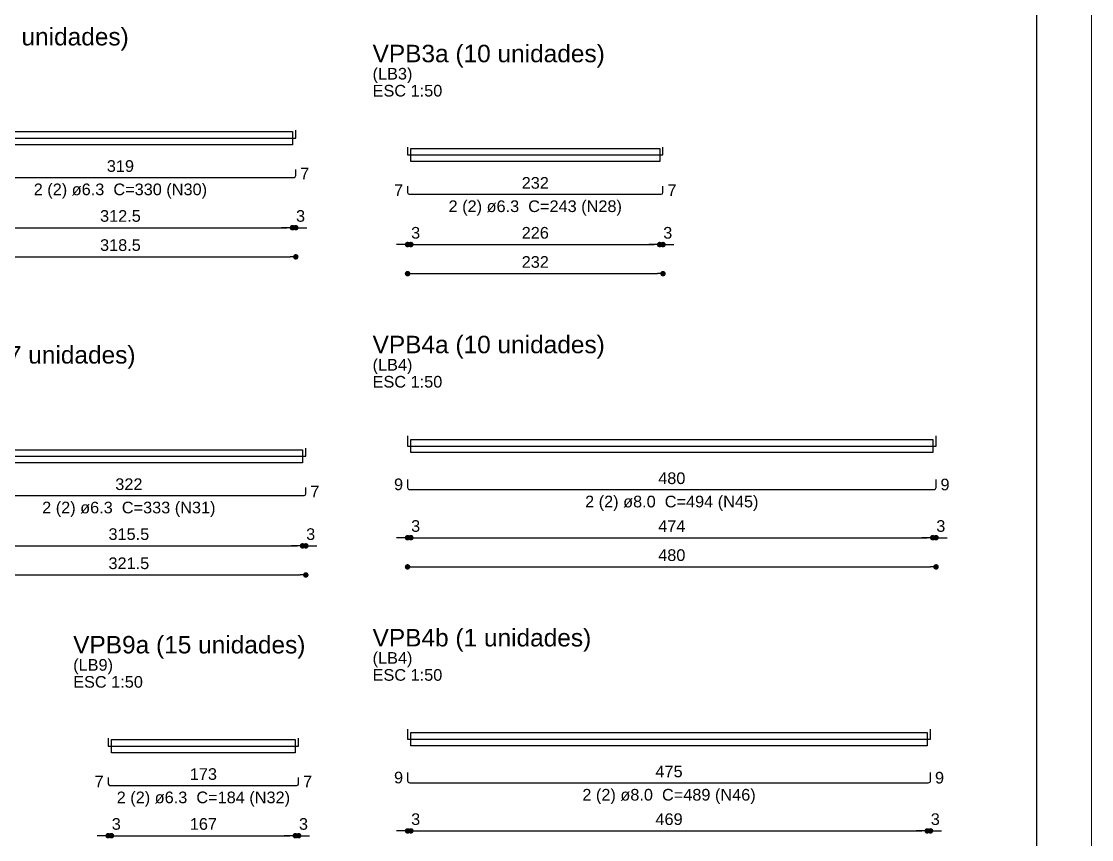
# Model space of a CAD drawing. Header units: millimetres. Extents: x 0 to 84.1, y 0 to 59.4.
# Drawn here: x 64.66 to 84.1, y 14.74 to 29.61 of the extents above; entities that cross this region are included whole.
import ezdxf

# ---------------------------------------------------------------- set-up
doc = ezdxf.new("R2010")
doc.units = ezdxf.units.MM
doc.header["$MEASUREMENT"] = 0
doc.layers.get('0').update_dxf_attribs({"color": 1, "lineweight": 13})
for name, color, linetype, lineweight in [('Descrição da armadura', 2, 'Continuous', 20), ('DT-Forma', 4, 'Continuous', 30), ('DT-Título', 3, 'Continuous', 25), ('FOLHA EXTERNA', 1, 'Continuous', 13), ('Folha_padrão', 3, 'Continuous', 25), ('Textos armaduras', 1, 'Continuous', 13)]:
    doc.layers.add(name, color=color, linetype=linetype, lineweight=lineweight)
doc.layers.add('DT-Armadura positiva', color=170, linetype='Continuous')
doc.layers.add('DT-Cotas', color=12, linetype='Continuous')
doc.styles.add('Arial', font='')
doc.styles.get('Arial').set_extended_font_data('Arial')
doc.dimstyles.new('UM_50.000000', dxfattribs={"dimtxt": 0.18, "dimasz": 0.1, "dimexe": 0.1, "dimexo": 0.2, "dimgap": 0, "dimtad": 1, "dimtih": 1, "dimtoh": 1, "dimdec": 1, "dimlfac": 50, "dimzin": 0, "dimdsep": 46, "dimtxsty": 'Standard', "dimcen": 0.09, "dimdle": 0.1, "dimadec": 1, "dimazin": 2, "dimtfac": 1, "dimtdec": 4, "dimtofl": 0, "dimtmove": 0, "dimatfit": 3, "dimfxl": 1, "dimtolj": 1, "dimarcsym": 0})

# ---------------------------------------------------------------- blocks, each defined once
blk = doc.blocks.new('_Dot')
at = {"color": 0, "linetype": 'ByBlock', "lineweight": -2}
blk.add_line((-0.5, 0), (-1, 0), dxfattribs=at)
at = {"color": 0, "linetype": 'ByBlock', "const_width": 0.5}
blk.add_lwpolyline([(-0.25, 0, 1), (0.25, 0, 1)], format="xyb", close=True, dxfattribs=at)
blk = doc.blocks.new('*D20')
at = {"layer": 'Defpoints', "color": 0}
for p in [(71.674, 25.022), (76.314, 25.022), (76.314, 25.022)]:
    blk.add_point(p, dxfattribs=at)
at = {"layer": 'DT-Cotas', "color": 0, "lineweight": -2}
blk.add_line((71.774, 25.022), (76.214, 25.022), dxfattribs=at)
at = {"layer": 'DT-Cotas', "color": 0, "lineweight": -2, "xscale": 0.1, "yscale": 0.1, "zscale": 0.1, "rotation": 180}
blk.add_blockref('_Dot', (71.674, 25.022), dxfattribs=at)
at = {"layer": 'DT-Cotas', "color": 0, "lineweight": -2, "xscale": 0.1, "yscale": 0.1, "zscale": 0.1}
blk.add_blockref('_Dot', (76.314, 25.022), dxfattribs=at)
at = {"layer": 'DT-Cotas', "insert": (73.994, 25.233), "char_height": 0.2118, "attachment_point": 5, "rotation": 0.0057, "style": 'Arial'}
blk.add_mtext('\\A1;232', dxfattribs=at)
blk = doc.blocks.new('*D21')
at = {"layer": 'Defpoints', "color": 0}
for p in [(71.674, 25.551), (71.734, 25.551), (71.734, 25.551)]:
    blk.add_point(p, dxfattribs=at)
at = {"layer": 'DT-Cotas', "color": 0, "lineweight": -2}
for p, q in [((71.574, 25.551), (71.474, 25.551)), ((71.834, 25.551), (71.934, 25.551))]:
    blk.add_line(p, q, dxfattribs=at)
at = {"layer": 'DT-Cotas', "color": 0, "lineweight": -2, "xscale": 0.1, "yscale": 0.1, "zscale": 0.1}
blk.add_blockref('_Dot', (71.674, 25.551), dxfattribs=at)
at = {"layer": 'DT-Cotas', "color": 0, "lineweight": -2, "xscale": 0.1, "yscale": 0.1, "zscale": 0.1, "rotation": 180}
blk.add_blockref('_Dot', (71.734, 25.551), dxfattribs=at)
at = {"layer": 'DT-Cotas', "insert": (71.821, 25.763), "char_height": 0.2118, "attachment_point": 5, "rotation": 0.0057, "style": 'Arial'}
blk.add_mtext('\\A1;3', dxfattribs=at)
blk = doc.blocks.new('*D22')
at = {"layer": 'Defpoints', "color": 0}
for p in [(71.734, 25.551), (76.254, 25.551), (76.254, 25.551)]:
    blk.add_point(p, dxfattribs=at)
at = {"layer": 'DT-Cotas', "color": 0, "lineweight": -2}
blk.add_line((71.834, 25.551), (76.154, 25.551), dxfattribs=at)
at = {"layer": 'DT-Cotas', "color": 0, "lineweight": -2, "xscale": 0.1, "yscale": 0.1, "zscale": 0.1, "rotation": 180}
blk.add_blockref('_Dot', (71.734, 25.551), dxfattribs=at)
at = {"layer": 'DT-Cotas', "color": 0, "lineweight": -2, "xscale": 0.1, "yscale": 0.1, "zscale": 0.1}
blk.add_blockref('_Dot', (76.254, 25.551), dxfattribs=at)
at = {"layer": 'DT-Cotas', "insert": (73.994, 25.763), "char_height": 0.2118, "attachment_point": 5, "rotation": 0.0057, "style": 'Arial'}
blk.add_mtext('\\A1;226', dxfattribs=at)
blk = doc.blocks.new('*D23')
at = {"layer": 'Defpoints', "color": 0}
for p in [(76.254, 25.551), (76.314, 25.551), (76.314, 25.551)]:
    blk.add_point(p, dxfattribs=at)
at = {"layer": 'DT-Cotas', "color": 0, "lineweight": -2}
for p, q in [((76.154, 25.551), (76.054, 25.551)), ((76.414, 25.551), (76.514, 25.551))]:
    blk.add_line(p, q, dxfattribs=at)
at = {"layer": 'DT-Cotas', "color": 0, "lineweight": -2, "xscale": 0.1, "yscale": 0.1, "zscale": 0.1}
blk.add_blockref('_Dot', (76.254, 25.551), dxfattribs=at)
at = {"layer": 'DT-Cotas', "color": 0, "lineweight": -2, "xscale": 0.1, "yscale": 0.1, "zscale": 0.1, "rotation": 180}
blk.add_blockref('_Dot', (76.314, 25.551), dxfattribs=at)
at = {"layer": 'DT-Cotas', "insert": (76.401, 25.763), "char_height": 0.2118, "attachment_point": 5, "rotation": 0.0057, "style": 'Arial'}
blk.add_mtext('\\A1;3', dxfattribs=at)
blk = doc.blocks.new('*D24')
at = {"layer": 'Defpoints', "color": 0}
for p in [(71.674, 19.694), (81.274, 19.694), (81.274, 19.694)]:
    blk.add_point(p, dxfattribs=at)
at = {"layer": 'DT-Cotas', "color": 0, "lineweight": -2}
blk.add_line((71.774, 19.694), (81.174, 19.694), dxfattribs=at)
at = {"layer": 'DT-Cotas', "color": 0, "lineweight": -2, "xscale": 0.1, "yscale": 0.1, "zscale": 0.1, "rotation": 180}
blk.add_blockref('_Dot', (71.674, 19.694), dxfattribs=at)
at = {"layer": 'DT-Cotas', "color": 0, "lineweight": -2, "xscale": 0.1, "yscale": 0.1, "zscale": 0.1}
blk.add_blockref('_Dot', (81.274, 19.694), dxfattribs=at)
at = {"layer": 'DT-Cotas', "insert": (76.474, 19.906), "char_height": 0.2118, "attachment_point": 5, "rotation": 0.0057, "style": 'Arial'}
blk.add_mtext('\\A1;480', dxfattribs=at)
blk = doc.blocks.new('*D25')
at = {"layer": 'Defpoints', "color": 0}
for p in [(71.674, 20.224), (71.734, 20.224), (71.734, 20.224)]:
    blk.add_point(p, dxfattribs=at)
at = {"layer": 'DT-Cotas', "color": 0, "lineweight": -2}
for p, q in [((71.574, 20.224), (71.474, 20.224)), ((71.834, 20.224), (71.934, 20.224))]:
    blk.add_line(p, q, dxfattribs=at)
at = {"layer": 'DT-Cotas', "color": 0, "lineweight": -2, "xscale": 0.1, "yscale": 0.1, "zscale": 0.1}
blk.add_blockref('_Dot', (71.674, 20.224), dxfattribs=at)
at = {"layer": 'DT-Cotas', "color": 0, "lineweight": -2, "xscale": 0.1, "yscale": 0.1, "zscale": 0.1, "rotation": 180}
blk.add_blockref('_Dot', (71.734, 20.224), dxfattribs=at)
at = {"layer": 'DT-Cotas', "insert": (71.821, 20.435), "char_height": 0.2118, "attachment_point": 5, "rotation": 0.0057, "style": 'Arial'}
blk.add_mtext('\\A1;3', dxfattribs=at)
blk = doc.blocks.new('*D26')
at = {"layer": 'Defpoints', "color": 0}
for p in [(71.734, 20.224), (81.214, 20.224), (81.214, 20.224)]:
    blk.add_point(p, dxfattribs=at)
at = {"layer": 'DT-Cotas', "color": 0, "lineweight": -2}
blk.add_line((71.834, 20.224), (81.114, 20.224), dxfattribs=at)
at = {"layer": 'DT-Cotas', "color": 0, "lineweight": -2, "xscale": 0.1, "yscale": 0.1, "zscale": 0.1, "rotation": 180}
blk.add_blockref('_Dot', (71.734, 20.224), dxfattribs=at)
at = {"layer": 'DT-Cotas', "color": 0, "lineweight": -2, "xscale": 0.1, "yscale": 0.1, "zscale": 0.1}
blk.add_blockref('_Dot', (81.214, 20.224), dxfattribs=at)
at = {"layer": 'DT-Cotas', "insert": (76.474, 20.435), "char_height": 0.2118, "attachment_point": 5, "rotation": 0.0057, "style": 'Arial'}
blk.add_mtext('\\A1;474', dxfattribs=at)
blk = doc.blocks.new('*D27')
at = {"layer": 'Defpoints', "color": 0}
for p in [(81.214, 20.224), (81.274, 20.224), (81.274, 20.224)]:
    blk.add_point(p, dxfattribs=at)
at = {"layer": 'DT-Cotas', "color": 0, "lineweight": -2}
for p, q in [((81.114, 20.224), (81.014, 20.224)), ((81.374, 20.224), (81.474, 20.224))]:
    blk.add_line(p, q, dxfattribs=at)
at = {"layer": 'DT-Cotas', "color": 0, "lineweight": -2, "xscale": 0.1, "yscale": 0.1, "zscale": 0.1}
blk.add_blockref('_Dot', (81.214, 20.224), dxfattribs=at)
at = {"layer": 'DT-Cotas', "color": 0, "lineweight": -2, "xscale": 0.1, "yscale": 0.1, "zscale": 0.1, "rotation": 180}
blk.add_blockref('_Dot', (81.274, 20.224), dxfattribs=at)
at = {"layer": 'DT-Cotas', "insert": (81.361, 20.435), "char_height": 0.2118, "attachment_point": 5, "rotation": 0.0057, "style": 'Arial'}
blk.add_mtext('\\A1;3', dxfattribs=at)
blk = doc.blocks.new('*D29')
at = {"layer": 'Defpoints', "color": 0}
for p in [(71.674, 14.896), (71.734, 14.896), (71.734, 14.896)]:
    blk.add_point(p, dxfattribs=at)
at = {"layer": 'DT-Cotas', "color": 0, "lineweight": -2}
for p, q in [((71.574, 14.896), (71.474, 14.896)), ((71.834, 14.896), (71.934, 14.896))]:
    blk.add_line(p, q, dxfattribs=at)
at = {"layer": 'DT-Cotas', "color": 0, "lineweight": -2, "xscale": 0.1, "yscale": 0.1, "zscale": 0.1}
blk.add_blockref('_Dot', (71.674, 14.896), dxfattribs=at)
at = {"layer": 'DT-Cotas', "color": 0, "lineweight": -2, "xscale": 0.1, "yscale": 0.1, "zscale": 0.1, "rotation": 180}
blk.add_blockref('_Dot', (71.734, 14.896), dxfattribs=at)
at = {"layer": 'DT-Cotas', "insert": (71.821, 15.108), "char_height": 0.2118, "attachment_point": 5, "rotation": 0.0057, "style": 'Arial'}
blk.add_mtext('\\A1;3', dxfattribs=at)
blk = doc.blocks.new('*D30')
at = {"layer": 'Defpoints', "color": 0}
for p in [(71.734, 14.896), (81.114, 14.896), (81.114, 14.896)]:
    blk.add_point(p, dxfattribs=at)
at = {"layer": 'DT-Cotas', "color": 0, "lineweight": -2}
blk.add_line((71.834, 14.896), (81.014, 14.896), dxfattribs=at)
at = {"layer": 'DT-Cotas', "color": 0, "lineweight": -2, "xscale": 0.1, "yscale": 0.1, "zscale": 0.1, "rotation": 180}
blk.add_blockref('_Dot', (71.734, 14.896), dxfattribs=at)
at = {"layer": 'DT-Cotas', "color": 0, "lineweight": -2, "xscale": 0.1, "yscale": 0.1, "zscale": 0.1}
blk.add_blockref('_Dot', (81.114, 14.896), dxfattribs=at)
at = {"layer": 'DT-Cotas', "insert": (76.424, 15.108), "char_height": 0.2118, "attachment_point": 5, "rotation": 0.0057, "style": 'Arial'}
blk.add_mtext('\\A1;469', dxfattribs=at)
blk = doc.blocks.new('*D31')
at = {"layer": 'Defpoints', "color": 0}
for p in [(81.114, 14.896), (81.174, 14.896), (81.174, 14.896)]:
    blk.add_point(p, dxfattribs=at)
at = {"layer": 'DT-Cotas', "color": 0, "lineweight": -2}
for p, q in [((81.014, 14.896), (80.914, 14.896)), ((81.274, 14.896), (81.374, 14.896))]:
    blk.add_line(p, q, dxfattribs=at)
at = {"layer": 'DT-Cotas', "color": 0, "lineweight": -2, "xscale": 0.1, "yscale": 0.1, "zscale": 0.1}
blk.add_blockref('_Dot', (81.114, 14.896), dxfattribs=at)
at = {"layer": 'DT-Cotas', "color": 0, "lineweight": -2, "xscale": 0.1, "yscale": 0.1, "zscale": 0.1, "rotation": 180}
blk.add_blockref('_Dot', (81.174, 14.896), dxfattribs=at)
at = {"layer": 'DT-Cotas', "insert": (81.261, 15.108), "char_height": 0.2118, "attachment_point": 5, "rotation": 0.0057, "style": 'Arial'}
blk.add_mtext('\\A1;3', dxfattribs=at)
blk = doc.blocks.new('*D36')
at = {"layer": 'Defpoints', "color": 0}
for p in [(63.273, 25.328), (69.643, 25.328), (69.643, 25.328)]:
    blk.add_point(p, dxfattribs=at)
at = {"layer": 'DT-Cotas', "color": 0, "lineweight": -2}
blk.add_line((63.373, 25.328), (69.543, 25.328), dxfattribs=at)
at = {"layer": 'DT-Cotas', "color": 0, "lineweight": -2, "xscale": 0.1, "yscale": 0.1, "zscale": 0.1, "rotation": 180}
blk.add_blockref('_Dot', (63.273, 25.328), dxfattribs=at)
at = {"layer": 'DT-Cotas', "color": 0, "lineweight": -2, "xscale": 0.1, "yscale": 0.1, "zscale": 0.1}
blk.add_blockref('_Dot', (69.643, 25.328), dxfattribs=at)
at = {"layer": 'DT-Cotas', "insert": (66.458, 25.54), "char_height": 0.2118, "attachment_point": 5, "rotation": 0.0057, "style": 'Arial'}
blk.add_mtext('\\A1;318.5', dxfattribs=at)
blk = doc.blocks.new('*D38')
at = {"layer": 'Defpoints', "color": 0}
for p in [(63.333, 25.857), (69.583, 25.857), (69.583, 25.857)]:
    blk.add_point(p, dxfattribs=at)
at = {"layer": 'DT-Cotas', "color": 0, "lineweight": -2}
blk.add_line((63.433, 25.857), (69.483, 25.857), dxfattribs=at)
at = {"layer": 'DT-Cotas', "color": 0, "lineweight": -2, "xscale": 0.1, "yscale": 0.1, "zscale": 0.1, "rotation": 180}
blk.add_blockref('_Dot', (63.333, 25.857), dxfattribs=at)
at = {"layer": 'DT-Cotas', "color": 0, "lineweight": -2, "xscale": 0.1, "yscale": 0.1, "zscale": 0.1}
blk.add_blockref('_Dot', (69.583, 25.857), dxfattribs=at)
at = {"layer": 'DT-Cotas', "insert": (66.458, 26.069), "char_height": 0.2118, "attachment_point": 5, "rotation": 0.0057, "style": 'Arial'}
blk.add_mtext('\\A1;312.5', dxfattribs=at)
blk = doc.blocks.new('*D39')
at = {"layer": 'Defpoints', "color": 0}
for p in [(69.583, 25.857), (69.643, 25.857), (69.643, 25.857)]:
    blk.add_point(p, dxfattribs=at)
at = {"layer": 'DT-Cotas', "color": 0, "lineweight": -2}
for p, q in [((69.483, 25.857), (69.383, 25.857)), ((69.743, 25.857), (69.843, 25.857))]:
    blk.add_line(p, q, dxfattribs=at)
at = {"layer": 'DT-Cotas', "color": 0, "lineweight": -2, "xscale": 0.1, "yscale": 0.1, "zscale": 0.1}
blk.add_blockref('_Dot', (69.583, 25.857), dxfattribs=at)
at = {"layer": 'DT-Cotas', "color": 0, "lineweight": -2, "xscale": 0.1, "yscale": 0.1, "zscale": 0.1, "rotation": 180}
blk.add_blockref('_Dot', (69.643, 25.857), dxfattribs=at)
at = {"layer": 'DT-Cotas', "insert": (69.73, 26.069), "char_height": 0.2118, "attachment_point": 5, "rotation": 0.0057, "style": 'Arial'}
blk.add_mtext('\\A1;3', dxfattribs=at)
blk = doc.blocks.new('*D40')
at = {"layer": 'Defpoints', "color": 0}
for p in [(63.396, 19.547), (69.826, 19.547), (69.826, 19.547)]:
    blk.add_point(p, dxfattribs=at)
at = {"layer": 'DT-Cotas', "color": 0, "lineweight": -2}
blk.add_line((63.496, 19.547), (69.726, 19.547), dxfattribs=at)
at = {"layer": 'DT-Cotas', "color": 0, "lineweight": -2, "xscale": 0.1, "yscale": 0.1, "zscale": 0.1, "rotation": 180}
blk.add_blockref('_Dot', (63.396, 19.547), dxfattribs=at)
at = {"layer": 'DT-Cotas', "color": 0, "lineweight": -2, "xscale": 0.1, "yscale": 0.1, "zscale": 0.1}
blk.add_blockref('_Dot', (69.826, 19.547), dxfattribs=at)
at = {"layer": 'DT-Cotas', "insert": (66.611, 19.758), "char_height": 0.2118, "attachment_point": 5, "rotation": 0.0057, "style": 'Arial'}
blk.add_mtext('\\A1;321.5', dxfattribs=at)
blk = doc.blocks.new('*D42')
at = {"layer": 'Defpoints', "color": 0}
for p in [(63.456, 20.076), (69.766, 20.076), (69.766, 20.076)]:
    blk.add_point(p, dxfattribs=at)
at = {"layer": 'DT-Cotas', "color": 0, "lineweight": -2}
blk.add_line((63.556, 20.076), (69.666, 20.076), dxfattribs=at)
at = {"layer": 'DT-Cotas', "color": 0, "lineweight": -2, "xscale": 0.1, "yscale": 0.1, "zscale": 0.1, "rotation": 180}
blk.add_blockref('_Dot', (63.456, 20.076), dxfattribs=at)
at = {"layer": 'DT-Cotas', "color": 0, "lineweight": -2, "xscale": 0.1, "yscale": 0.1, "zscale": 0.1}
blk.add_blockref('_Dot', (69.766, 20.076), dxfattribs=at)
at = {"layer": 'DT-Cotas', "insert": (66.611, 20.288), "char_height": 0.2118, "attachment_point": 5, "rotation": 0.0057, "style": 'Arial'}
blk.add_mtext('\\A1;315.5', dxfattribs=at)
blk = doc.blocks.new('*D43')
at = {"layer": 'Defpoints', "color": 0}
for p in [(69.766, 20.076), (69.826, 20.076), (69.826, 20.076)]:
    blk.add_point(p, dxfattribs=at)
at = {"layer": 'DT-Cotas', "color": 0, "lineweight": -2}
for p, q in [((69.666, 20.076), (69.566, 20.076)), ((69.926, 20.076), (70.026, 20.076))]:
    blk.add_line(p, q, dxfattribs=at)
at = {"layer": 'DT-Cotas', "color": 0, "lineweight": -2, "xscale": 0.1, "yscale": 0.1, "zscale": 0.1}
blk.add_blockref('_Dot', (69.766, 20.076), dxfattribs=at)
at = {"layer": 'DT-Cotas', "color": 0, "lineweight": -2, "xscale": 0.1, "yscale": 0.1, "zscale": 0.1, "rotation": 180}
blk.add_blockref('_Dot', (69.826, 20.076), dxfattribs=at)
at = {"layer": 'DT-Cotas', "insert": (69.914, 20.288), "char_height": 0.2118, "attachment_point": 5, "rotation": 0.0057, "style": 'Arial'}
blk.add_mtext('\\A1;3', dxfattribs=at)
blk = doc.blocks.new('*D49')
at = {"layer": 'Defpoints', "color": 0}
for p in [(66.235, 14.809), (66.295, 14.809), (66.295, 14.809)]:
    blk.add_point(p, dxfattribs=at)
at = {"layer": 'DT-Cotas', "color": 0, "lineweight": -2}
for p, q in [((66.135, 14.809), (66.035, 14.809)), ((66.395, 14.809), (66.495, 14.809))]:
    blk.add_line(p, q, dxfattribs=at)
at = {"layer": 'DT-Cotas', "color": 0, "lineweight": -2, "xscale": 0.1, "yscale": 0.1, "zscale": 0.1}
blk.add_blockref('_Dot', (66.235, 14.809), dxfattribs=at)
at = {"layer": 'DT-Cotas', "color": 0, "lineweight": -2, "xscale": 0.1, "yscale": 0.1, "zscale": 0.1, "rotation": 180}
blk.add_blockref('_Dot', (66.295, 14.809), dxfattribs=at)
at = {"layer": 'DT-Cotas', "insert": (66.383, 15.021), "char_height": 0.2118, "attachment_point": 5, "rotation": 0.0057, "style": 'Arial'}
blk.add_mtext('\\A1;3', dxfattribs=at)
blk = doc.blocks.new('*D50')
at = {"layer": 'Defpoints', "color": 0}
for p in [(66.295, 14.809), (69.635, 14.809), (69.635, 14.809)]:
    blk.add_point(p, dxfattribs=at)
at = {"layer": 'DT-Cotas', "color": 0, "lineweight": -2}
blk.add_line((66.395, 14.809), (69.535, 14.809), dxfattribs=at)
at = {"layer": 'DT-Cotas', "color": 0, "lineweight": -2, "xscale": 0.1, "yscale": 0.1, "zscale": 0.1, "rotation": 180}
blk.add_blockref('_Dot', (66.295, 14.809), dxfattribs=at)
at = {"layer": 'DT-Cotas', "color": 0, "lineweight": -2, "xscale": 0.1, "yscale": 0.1, "zscale": 0.1}
blk.add_blockref('_Dot', (69.635, 14.809), dxfattribs=at)
at = {"layer": 'DT-Cotas', "insert": (67.965, 15.021), "char_height": 0.2118, "attachment_point": 5, "rotation": 0.0057, "style": 'Arial'}
blk.add_mtext('\\A1;167', dxfattribs=at)
blk = doc.blocks.new('*D51')
at = {"layer": 'Defpoints', "color": 0}
for p in [(69.635, 14.809), (69.695, 14.809), (69.695, 14.809)]:
    blk.add_point(p, dxfattribs=at)
at = {"layer": 'DT-Cotas', "color": 0, "lineweight": -2}
for p, q in [((69.535, 14.809), (69.435, 14.809)), ((69.795, 14.809), (69.895, 14.809))]:
    blk.add_line(p, q, dxfattribs=at)
at = {"layer": 'DT-Cotas', "color": 0, "lineweight": -2, "xscale": 0.1, "yscale": 0.1, "zscale": 0.1}
blk.add_blockref('_Dot', (69.635, 14.809), dxfattribs=at)
at = {"layer": 'DT-Cotas', "color": 0, "lineweight": -2, "xscale": 0.1, "yscale": 0.1, "zscale": 0.1, "rotation": 180}
blk.add_blockref('_Dot', (69.695, 14.809), dxfattribs=at)
at = {"layer": 'DT-Cotas', "insert": (69.783, 15.021), "char_height": 0.2118, "attachment_point": 5, "rotation": 0.0057, "style": 'Arial'}
blk.add_mtext('\\A1;3', dxfattribs=at)

msp = doc.modelspace()

# ---------------------------------------------------------------- linework, layer by layer
at = {"layer": 'DT-Armadura positiva'}
for p, q in [((69.6426, 27.4848), (69.6426, 27.6297)), ((63.2726, 27.4848), (69.6426, 27.4848)), ((71.674, 27.3235), (71.674, 27.1786)), ((76.314, 27.1786), (76.314, 27.3235)), ((71.674, 27.1786), (76.314, 27.1786)), ((69.6426, 26.8029), (69.6426, 26.9163)), ((63.3041, 26.7714), (69.6111, 26.7714)), ((71.674, 26.6101), (71.674, 26.4967)), ((71.7055, 26.4652), (76.2824, 26.4652)), ((76.3139, 26.4967), (76.314, 26.6101)), ((71.674, 22.0742), (71.674, 21.8902)), ((81.274, 21.8902), (81.274, 22.0742)), ((69.826, 21.7036), (69.826, 21.8485)), ((71.674, 21.8902), (81.274, 21.8902)), ((63.396, 21.7036), (69.826, 21.7036)), ((71.674, 21.2826), (71.674, 21.1386)), ((81.2739, 21.1386), (81.274, 21.2826)), ((69.826, 21.0217), (69.826, 21.1351)), ((71.714, 21.0986), (81.2339, 21.0986)), ((63.4275, 20.9902), (69.7945, 20.9902)), ((71.674, 16.7467), (71.674, 16.5627)), ((81.174, 16.5627), (81.174, 16.7467)), ((66.2351, 16.5813), (66.2351, 16.4364)), ((69.6951, 16.4364), (69.6951, 16.5813)), ((71.674, 16.5627), (81.174, 16.5627)), ((66.2351, 16.4364), (69.6951, 16.4364)), ((71.674, 15.9551), (71.674, 15.8111)), ((81.174, 15.8111), (81.174, 15.9551)), ((66.2351, 15.8679), (66.2351, 15.7545)), ((69.6951, 15.7545), (69.6951, 15.8679)), ((71.714, 15.7711), (81.134, 15.7711)), ((66.2666, 15.723), (69.6636, 15.723))]:
    msp.add_line(p, q, dxfattribs=at)
for centre, radius, start, end in [((69.6111, 26.8029), 0.0315, 270, 0), ((71.7055, 26.4967), 0.0315, 180, 270), ((76.2824, 26.4967), 0.0315, 270, 0), ((69.7945, 21.0217), 0.0315, 270, 0), ((71.714, 21.1386), 0.04, 180, 270), ((81.2339, 21.1386), 0.04, 270, 0), ((66.2666, 15.7545), 0.0315, 180, 270), ((69.6636, 15.7545), 0.0315, 270, 0), ((71.714, 15.8111), 0.04, 180, 270), ((81.134, 15.8111), 0.04, 270, 0)]:
    msp.add_arc(centre, radius, start, end, dxfattribs=at)
at = {"layer": 'DT-Forma'}
for points in [[(63.3326, 27.3648), (63.3326, 27.6048), (69.5826, 27.6048), (69.5826, 27.3648), (63.3326, 27.3648)], [(71.734, 27.0586), (71.734, 27.2986), (76.254, 27.2986), (76.254, 27.0586), (71.734, 27.0586)], [(71.734, 21.7702), (71.734, 22.0102), (81.214, 22.0102), (81.214, 21.7702), (71.734, 21.7702)], [(63.456, 21.5836), (63.456, 21.8236), (69.766, 21.8236), (69.766, 21.5836), (63.456, 21.5836)], [(66.2951, 16.3164), (66.2951, 16.5564), (69.6351, 16.5564), (69.6351, 16.3164), (66.2951, 16.3164)], [(71.734, 16.4427), (71.734, 16.6827), (81.114, 16.6827), (81.114, 16.4427), (71.734, 16.4427)]]:
    msp.add_lwpolyline(points, close=True, dxfattribs=at)
at = {"layer": 'FOLHA EXTERNA', "color": 2, "linetype": 'Continuous'}
msp.add_lwpolyline([(0, 0), (84.1, 0), (84.1, 59.4), (0, 59.4), (0, 0)], dxfattribs=at)
at = {"layer": 'Folha_padrão', "color": 6, "linetype": 'Continuous'}
msp.add_lwpolyline([(3, 58.4), (83.1, 58.4), (83.1, 1), (3, 1), (3, 58.4)], dxfattribs=at)

# ---------------------------------------------------------------- texts
at = {"layer": 'Descrição da armadura', "char_height": 0.2118, "width": 6.296853, "attachment_point": 8, "line_spacing_factor": 0.9, "style": 'Arial'}
for s, insert in [('2 (2) ø6.3  C=330 (N30)', (66.4572, 26.3839)), ('2 (2) ø6.3  C=243 (N28)', (73.9936, 26.0777)), ('2 (2) ø8.0  C=494 (N45)', (76.4736, 20.7112)), ('2 (2) ø6.3  C=333 (N31)', (66.6106, 20.6027)), ('2 (2) ø6.3  C=184 (N32)', (67.9647, 15.3355)), ('2 (2) ø8.0  C=489 (N46)', (76.4236, 15.3837))]:
    msp.add_mtext(s, dxfattribs=dict(at, insert=insert))
at = {"layer": 'DT-Título', "attachment_point": 7, "line_spacing_factor": 0.798, "style": 'Arial'}
for s, insert, char_height, width in [('VPB6a (7 unidades)', (62.6372, 29.0739), 0.3177, 6.86232), ('VPB3a (10 unidades)', (71.0386, 28.7677), 0.3177, 7.24356), ('(LB3)', (71.0386, 28.4857), 0.2118, 1.2708), ('ESC 1:50', (71.0386, 28.2376), 0.2118, 2.03328), ('VPB7a (7 unidades)', (62.7606, 23.2927), 0.3177, 6.86232), ('VPB4a (10 unidades)', (71.0386, 23.4802), 0.3177, 7.24356), ('(LB4)', (71.0386, 23.1972), 0.2118, 1.2708), ('ESC 1:50', (71.0386, 22.9491), 0.2118, 2.03328), ('VPB4b (1 unidades)', (71.0386, 18.1527), 0.3177, 6.86232), ('VPB9a (15 unidades)', (65.5997, 18.0255), 0.3177, 7.24356), ('(LB4)', (71.0386, 17.8697), 0.2118, 1.2708), ('(LB9)', (65.5997, 17.7435), 0.2118, 1.2708), ('ESC 1:50', (65.5997, 17.4954), 0.2118, 2.03328), ('ESC 1:50', (71.0386, 17.6216), 0.2118, 2.03328)]:
    msp.add_mtext(s, dxfattribs=dict(at, insert=insert, char_height=char_height, width=width))
at = {"layer": 'Textos armaduras', "char_height": 0.2118, "line_spacing_factor": 0.9, "style": 'Arial'}
for s, insert, width, attachment_point in [('319', (66.4576, 26.8687), 1.387001, 8), ('7', (69.7239, 26.9497), 0.729, 1), ('7', (71.5927, 26.4317), 0.729, 9), ('232', (73.994, 26.5625), 1.387001, 8), ('7', (76.3953, 26.6435), 0.729, 1), ('480', (76.474, 21.1959), 1.387001, 8), ('322', (66.611, 21.0875), 1.387001, 8), ('9', (71.5927, 21.0847), 0.729, 9), ('9', (81.3553, 21.2965), 0.729, 1), ('7', (69.9073, 21.1685), 0.729, 1), ('173', (67.9651, 15.8203), 1.387001, 8), ('9', (71.5927, 15.7572), 0.729, 9), ('475', (76.424, 15.8684), 1.387001, 8), ('9', (81.2553, 15.969), 0.729, 1), ('7', (66.1538, 15.6896), 0.729, 9), ('7', (69.7764, 15.9014), 0.729, 1)]:
    msp.add_mtext(s, dxfattribs=dict(at, insert=insert, width=width, attachment_point=attachment_point))

# ---------------------------------------------------------------- dimensions: what is measured, and where the dimension line sits
at = {"layer": 'DT-Cotas'}
for base, p1, p2, picture, middle in [((69.5826, 25.8573), (63.3326, 25.8573), (69.5826, 25.8573), '*D38', (66.4576, 26.0691)), ((69.6426, 25.8573), (69.5826, 25.8573), (69.6426, 25.8573), '*D39', (69.7301, 26.0691)), ((71.734, 25.5511), (71.674, 25.5511), (71.734, 25.5511), '*D21', (71.8215, 25.7629)), ((76.254, 25.5511), (71.734, 25.5511), (76.254, 25.5511), '*D22', (73.994, 25.7629)), ((76.314, 25.5511), (76.254, 25.5511), (76.314, 25.5511), '*D23', (76.4015, 25.7629)), ((69.6426, 25.3278), (63.2726, 25.3278), (69.6426, 25.3278), '*D36', (66.4576, 25.5396)), ((76.314, 25.0216), (71.674, 25.0216), (76.314, 25.0216), '*D20', (73.994, 25.2334)), ((69.766, 20.0761), (63.456, 20.0761), (69.766, 20.0761), '*D42', (66.611, 20.2879)), ((69.826, 20.0761), (69.766, 20.0761), (69.826, 20.0761), '*D43', (69.9136, 20.2879)), ((71.734, 20.2236), (71.674, 20.2236), (71.734, 20.2236), '*D25', (71.8215, 20.4354)), ((81.214, 20.2236), (71.734, 20.2236), (81.214, 20.2236), '*D26', (76.474, 20.4354)), ((81.274, 20.2236), (81.214, 20.2236), (81.274, 20.2236), '*D27', (81.3615, 20.4354)), ((81.274, 19.6941), (71.674, 19.6941), (81.274, 19.6941), '*D24', (76.474, 19.9059)), ((69.826, 19.5466), (63.396, 19.5466), (69.826, 19.5466), '*D40', (66.611, 19.7584)), ((71.734, 14.8961), (71.674, 14.8961), (71.734, 14.8961), '*D29', (71.8215, 15.1079)), ((81.114, 14.8961), (71.734, 14.8961), (81.114, 14.8961), '*D30', (76.424, 15.1079)), ((81.174, 14.8961), (81.114, 14.8961), (81.174, 14.8961), '*D31', (81.2615, 15.1079)), ((66.2951, 14.8089), (66.2351, 14.8089), (66.2951, 14.8089), '*D49', (66.3826, 15.0207)), ((69.6351, 14.8089), (66.2951, 14.8089), (69.6351, 14.8089), '*D50', (67.9651, 15.0207)), ((69.6951, 14.8089), (69.6351, 14.8089), (69.6951, 14.8089), '*D51', (69.7826, 15.0207))]:
    dim = msp.add_linear_dim(base=base, p1=p1, p2=p2, dimstyle='UM_50.000000', override={"dimtxt": 0.2118, "dimasz": 0.1, "dimexe": 0.1, "dimexo": 0.2, "dimtad": 1, "dimtih": 0, "dimtoh": 0, "dimdec": 1, "dimlfac": 50, "dimzin": 8, "dimtxsty": 'Arial', "dimblk": 'Dot', "dimblk1": 'Dot', "dimblk2": 'Dot', "dimsah": 1, "dimdle": 0.1, "dimse1": 1, "dimse2": 1, "dimclrt": 256, "dimadec": 1, "dimazin": 3, "dimtmove": 2, "dimldrblk": 'Dot'}, dxfattribs=at)
    dim.commit()
    dim.dimension.update_dxf_attribs({"geometry": picture, "text_midpoint": middle, "dimtype": 160, "text_rotation": 0.00573})

doc.saveas('drawing.dxf')
